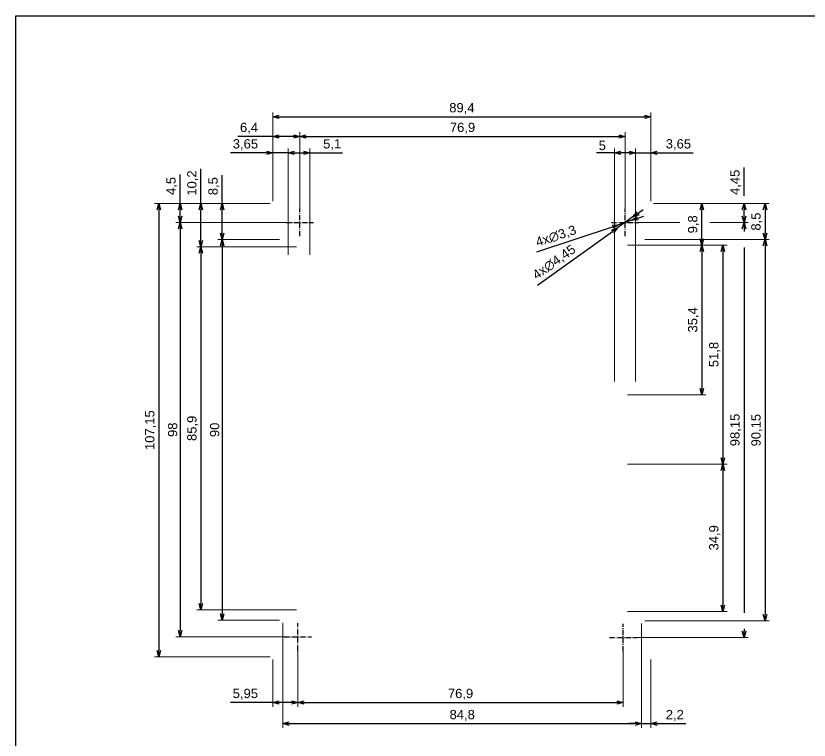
# Paper-space layout 'Cover' of a CAD drawing. Header units: millimetres. Extents: x 0 to 414, y 0 to 290.
# Drawn here: x 0.3 to 187.8, y 118.9 to 290.1 of the extents above; entities that cross this region are included whole.
import ezdxf

# ---------------------------------------------------------------- set-up
doc = ezdxf.new("R2010")
doc.units = ezdxf.units.MM
doc.linetypes.add('ACAD_ISO10W100', pattern=[18, 12, -3, 0, -3])
doc.layers.add('MD_Annotation', color=7, linetype='Continuous', lineweight=25)
doc.layers.add('MD_Axes', color=7, linetype='ACAD_ISO10W100', lineweight=25)
doc.layers.add('Tabelka', color=7, linetype='Continuous')
doc.styles.get("Standard").update_dxf_attribs({"font": 'arial.ttf'})
doc.dimstyles.new('ISO-25', dxfattribs={"dimtxt": 2.2, "dimasz": 1.5, "dimexe": 1, "dimexo": 0.625, "dimtad": 1, "dimrnd": 0.05, "dimtxsty": 'Standard', "dimblk": 'OPEN30', "dimcen": 2.5, "dimadec": 0, "dimazin": 0, "dimtfac": 1, "dimtmove": 0, "dimatfit": 3, "dimfxl": 1, "dimlwe": 18, "dimarcsym": 0})

# ---------------------------------------------------------------- blocks, each defined once
blk = doc.blocks.new('_Open30')
at = {"color": 0, "linetype": 'ByBlock', "lineweight": -2}
for p, q in [((-1, 0.27), (0, 0)), ((0, 0), (-1, -0.27)), ((0, 0), (-1, 0))]:
    blk.add_line(p, q, dxfattribs=at)
blk = doc.blocks.new('*D88')
at = {"layer": 'Defpoints', "color": 0, "transparency": 16777216}
for p in [(61.02, 245.74), (34.07, 138.58), (61.02, 138.58)]:
    blk.add_point(p, dxfattribs=at)
at = {"layer": 'MD_Annotation', "color": 0, "lineweight": 18, "transparency": 16777216}
for p, q in [((60.4, 245.74), (33.07, 245.74)), ((60.4, 138.58), (33.07, 138.58))]:
    blk.add_line(p, q, dxfattribs=at)
at = {"layer": 'MD_Annotation', "color": 0, "lineweight": -2, "transparency": 16777216}
blk.add_line((34.07, 244.24), (34.07, 140.08), dxfattribs=at)
at = {"layer": 'MD_Annotation', "color": 0, "lineweight": -2, "transparency": 16777216, "xscale": 1.5, "yscale": 1.5, "zscale": 1.5}
for p, rotation in [((34.07, 245.74), 90), ((34.07, 138.58), 270)]:
    blk.add_blockref('_Open30', p, dxfattribs=dict(at, rotation=rotation))
at = {"layer": 'MD_Annotation', "color": 0, "transparency": 16777216, "insert": (32.13, 192.16), "char_height": 2.2, "attachment_point": 5, "rotation": 90}
blk.add_mtext('107,15', dxfattribs=at)
blk = doc.blocks.new('*D89')
at = {"layer": 'Defpoints', "color": 0, "transparency": 16777216}
for p in [(61.02, 245.74), (44.02, 235.54), (67.22, 235.54)]:
    blk.add_point(p, dxfattribs=at)
at = {"layer": 'MD_Annotation', "color": 0, "lineweight": -2, "transparency": 16777216}
for p, q in [((44.02, 245.74), (44.02, 253.97)), ((44.02, 237.04), (44.02, 244.24))]:
    blk.add_line(p, q, dxfattribs=at)
at = {"layer": 'MD_Annotation', "color": 0, "lineweight": 18, "transparency": 16777216}
for p, q in [((60.4, 245.74), (43.02, 245.74)), ((66.6, 235.54), (43.02, 235.54))]:
    blk.add_line(p, q, dxfattribs=at)
at = {"layer": 'MD_Annotation', "color": 0, "lineweight": -2, "transparency": 16777216, "xscale": 1.5, "yscale": 1.5, "zscale": 1.5}
for p, rotation in [((44.02, 245.74), 90), ((44.02, 235.54), 270)]:
    blk.add_blockref('_Open30', p, dxfattribs=dict(at, rotation=rotation))
at = {"layer": 'MD_Annotation', "color": 0, "transparency": 16777216, "insert": (42.08, 250.6), "char_height": 2.2, "attachment_point": 5, "rotation": 90}
blk.add_mtext('10,2', dxfattribs=at)
blk = doc.blocks.new('*D90')
at = {"layer": 'Defpoints', "color": 0, "transparency": 16777216}
for p in [(67.22, 235.54), (44.02, 149.64), (67.22, 149.64)]:
    blk.add_point(p, dxfattribs=at)
at = {"layer": 'MD_Annotation', "color": 0, "lineweight": 18, "transparency": 16777216}
for p, q in [((66.6, 235.54), (43.02, 235.54)), ((66.6, 149.64), (43.02, 149.64))]:
    blk.add_line(p, q, dxfattribs=at)
at = {"layer": 'MD_Annotation', "color": 0, "lineweight": -2, "transparency": 16777216}
blk.add_line((44.02, 234.04), (44.02, 151.14), dxfattribs=at)
at = {"layer": 'MD_Annotation', "color": 0, "lineweight": -2, "transparency": 16777216, "xscale": 1.5, "yscale": 1.5, "zscale": 1.5}
for p, rotation in [((44.02, 235.54), 90), ((44.02, 149.64), 270)]:
    blk.add_blockref('_Open30', p, dxfattribs=dict(at, rotation=rotation))
at = {"layer": 'MD_Annotation', "color": 0, "transparency": 16777216, "insert": (42.08, 192.59), "char_height": 2.2, "attachment_point": 5, "rotation": 90}
blk.add_mtext('85,9', dxfattribs=at)
blk = doc.blocks.new('*D91')
at = {"layer": 'Defpoints', "color": 0, "transparency": 16777216}
for p in [(150.42, 266.29), (61.02, 245.74), (150.42, 245.74)]:
    blk.add_point(p, dxfattribs=at)
at = {"layer": 'MD_Annotation', "color": 0, "lineweight": 18, "transparency": 16777216}
for p, q in [((61.02, 246.36), (61.02, 267.29)), ((150.42, 246.36), (150.42, 267.29))]:
    blk.add_line(p, q, dxfattribs=at)
at = {"layer": 'MD_Annotation', "color": 0, "lineweight": -2, "transparency": 16777216}
blk.add_line((62.52, 266.29), (148.92, 266.29), dxfattribs=at)
at = {"layer": 'MD_Annotation', "color": 0, "lineweight": -2, "transparency": 16777216, "xscale": 1.5, "yscale": 1.5, "zscale": 1.5, "rotation": 180}
blk.add_blockref('_Open30', (61.02, 266.29), dxfattribs=at)
at = {"layer": 'MD_Annotation', "color": 0, "lineweight": -2, "transparency": 16777216, "xscale": 1.5, "yscale": 1.5, "zscale": 1.5}
blk.add_blockref('_Open30', (150.42, 266.29), dxfattribs=at)
at = {"layer": 'MD_Annotation', "color": 0, "transparency": 16777216, "insert": (105.72, 268.23), "char_height": 2.2, "attachment_point": 5}
blk.add_mtext('89,4', dxfattribs=at)
blk = doc.blocks.new('*D92')
at = {"layer": 'Defpoints', "color": 0, "transparency": 16777216}
for p in [(67.42, 261.62), (61.02, 245.74), (67.42, 243.48)]:
    blk.add_point(p, dxfattribs=at)
at = {"layer": 'MD_Annotation', "color": 0, "lineweight": 18, "transparency": 16777216}
for p, q in [((61.02, 246.36), (61.02, 262.62)), ((67.42, 244.11), (67.42, 262.62))]:
    blk.add_line(p, q, dxfattribs=at)
at = {"layer": 'MD_Annotation', "color": 0, "lineweight": -2, "transparency": 16777216}
for p, q in [((61.02, 261.62), (52.77, 261.62)), ((65.92, 261.62), (62.52, 261.62))]:
    blk.add_line(p, q, dxfattribs=at)
at = {"layer": 'MD_Annotation', "color": 0, "lineweight": -2, "transparency": 16777216, "xscale": 1.5, "yscale": 1.5, "zscale": 1.5, "rotation": 180}
blk.add_blockref('_Open30', (61.02, 261.62), dxfattribs=at)
at = {"layer": 'MD_Annotation', "color": 0, "lineweight": -2, "transparency": 16777216, "xscale": 1.5, "yscale": 1.5, "zscale": 1.5}
blk.add_blockref('_Open30', (67.42, 261.62), dxfattribs=at)
at = {"layer": 'MD_Annotation', "color": 0, "transparency": 16777216, "insert": (55.4, 263.57), "char_height": 2.2, "attachment_point": 5}
blk.add_mtext('6,4', dxfattribs=at)
blk = doc.blocks.new('*D93')
at = {"layer": 'Defpoints', "color": 0, "transparency": 16777216}
for p in [(64.67, 257.74), (61.02, 245.74), (64.67, 232.99)]:
    blk.add_point(p, dxfattribs=at)
at = {"layer": 'MD_Annotation', "color": 0, "lineweight": -2, "transparency": 16777216}
for p, q in [((59.52, 257.74), (51.05, 257.74)), ((64.67, 257.74), (61.02, 257.74)), ((66.17, 257.74), (67.67, 257.74))]:
    blk.add_line(p, q, dxfattribs=at)
at = {"layer": 'MD_Annotation', "color": 0, "lineweight": 18, "transparency": 16777216}
for p, q in [((61.02, 246.36), (61.02, 258.74)), ((64.67, 233.61), (64.67, 258.74))]:
    blk.add_line(p, q, dxfattribs=at)
at = {"layer": 'MD_Annotation', "color": 0, "lineweight": -2, "transparency": 16777216, "xscale": 1.5, "yscale": 1.5, "zscale": 1.5}
blk.add_blockref('_Open30', (61.02, 257.74), dxfattribs=at)
at = {"layer": 'MD_Annotation', "color": 0, "lineweight": -2, "transparency": 16777216, "xscale": 1.5, "yscale": 1.5, "zscale": 1.5, "rotation": 180}
blk.add_blockref('_Open30', (64.67, 257.74), dxfattribs=at)
at = {"layer": 'MD_Annotation', "color": 0, "transparency": 16777216, "insert": (54.54, 259.68), "char_height": 2.2, "attachment_point": 5}
blk.add_mtext('3,65', dxfattribs=at)
blk = doc.blocks.new('*D94')
at = {"layer": 'Defpoints', "color": 0, "transparency": 16777216}
for p in [(146.77, 257.74), (141.77, 203.05), (146.77, 203.05)]:
    blk.add_point(p, dxfattribs=at)
at = {"layer": 'MD_Annotation', "color": 0, "lineweight": -2, "transparency": 16777216}
for p, q in [((141.77, 257.74), (137.57, 257.74)), ((145.27, 257.74), (143.27, 257.74))]:
    blk.add_line(p, q, dxfattribs=at)
at = {"layer": 'MD_Annotation', "color": 0, "lineweight": 18, "transparency": 16777216}
for p, q in [((141.77, 203.68), (141.77, 258.74)), ((146.77, 203.68), (146.77, 258.74))]:
    blk.add_line(p, q, dxfattribs=at)
at = {"layer": 'MD_Annotation', "color": 0, "lineweight": -2, "transparency": 16777216, "xscale": 1.5, "yscale": 1.5, "zscale": 1.5, "rotation": 180}
blk.add_blockref('_Open30', (141.77, 257.74), dxfattribs=at)
at = {"layer": 'MD_Annotation', "color": 0, "lineweight": -2, "transparency": 16777216, "xscale": 1.5, "yscale": 1.5, "zscale": 1.5}
blk.add_blockref('_Open30', (146.77, 257.74), dxfattribs=at)
at = {"layer": 'MD_Annotation', "color": 0, "transparency": 16777216, "insert": (138.92, 259.48), "char_height": 2.2, "attachment_point": 5}
blk.add_mtext('5', dxfattribs=at)
blk = doc.blocks.new('*D95')
at = {"layer": 'Defpoints', "color": 0, "transparency": 16777216}
for p in [(150.42, 245.74), (146.55, 241.28), (172.42, 241.28)]:
    blk.add_point(p, dxfattribs=at)
at = {"layer": 'MD_Annotation', "color": 0, "lineweight": -2, "transparency": 16777216}
for p, q in [((172.42, 247.61), (172.42, 254.31)), ((172.42, 242.78), (172.42, 244.24))]:
    blk.add_line(p, q, dxfattribs=at)
at = {"layer": 'MD_Annotation', "color": 0, "lineweight": 18, "transparency": 16777216}
for p, q in [((151.05, 245.74), (173.42, 245.74)), ((147.17, 241.28), (157.28, 241.28)), ((164.3, 241.28), (173.42, 241.28))]:
    blk.add_line(p, q, dxfattribs=at)
at = {"layer": 'MD_Annotation', "color": 0, "lineweight": -2, "transparency": 16777216, "xscale": 1.5, "yscale": 1.5, "zscale": 1.5}
for p, rotation in [((172.42, 245.74), 90), ((172.42, 241.28), 270)]:
    blk.add_blockref('_Open30', p, dxfattribs=dict(at, rotation=rotation))
at = {"layer": 'MD_Annotation', "color": 0, "transparency": 16777216, "insert": (170.48, 250.77), "char_height": 2.2, "attachment_point": 5, "rotation": 90}
blk.add_mtext('4,45', dxfattribs=at)
blk = doc.blocks.new('*D96')
at = {"layer": 'Defpoints', "color": 0, "transparency": 16777216}
for p in [(146.55, 241.28), (146.07, 143.14), (172.42, 143.14)]:
    blk.add_point(p, dxfattribs=at)
at = {"layer": 'MD_Annotation', "color": 0, "lineweight": 18, "transparency": 16777216}
for p, q in [((147.17, 241.28), (157.28, 241.28)), ((164.3, 241.28), (173.42, 241.28)), ((146.7, 143.14), (173.42, 143.14))]:
    blk.add_line(p, q, dxfattribs=at)
at = {"layer": 'MD_Annotation', "color": 0, "lineweight": -2, "transparency": 16777216}
for p, q in [((172.42, 239.78), (172.42, 239.11)), ((172.42, 235.36), (172.42, 148.96)), ((172.42, 145.21), (172.42, 144.64))]:
    blk.add_line(p, q, dxfattribs=at)
at = {"layer": 'MD_Annotation', "color": 0, "lineweight": -2, "transparency": 16777216, "xscale": 1.5, "yscale": 1.5, "zscale": 1.5}
for p, rotation in [((172.42, 241.28), 90), ((172.42, 143.14), 270)]:
    blk.add_blockref('_Open30', p, dxfattribs=dict(at, rotation=rotation))
at = {"layer": 'MD_Annotation', "color": 0, "transparency": 16777216, "insert": (170.48, 192.21), "char_height": 2.2, "attachment_point": 5, "rotation": 90}
blk.add_mtext('98,15', dxfattribs=at)
blk = doc.blocks.new('*D97')
at = {"layer": 'Defpoints', "color": 0, "transparency": 16777216}
for p in [(144.27, 235.95), (144.27, 200.55), (162.42, 200.55)]:
    blk.add_point(p, dxfattribs=at)
at = {"layer": 'MD_Annotation', "color": 0, "lineweight": 18, "transparency": 16777216}
for p, q in [((144.9, 235.95), (163.42, 235.95)), ((144.9, 200.55), (163.42, 200.55))]:
    blk.add_line(p, q, dxfattribs=at)
at = {"layer": 'MD_Annotation', "color": 0, "lineweight": -2, "transparency": 16777216}
blk.add_line((162.42, 234.45), (162.42, 202.05), dxfattribs=at)
at = {"layer": 'MD_Annotation', "color": 0, "lineweight": -2, "transparency": 16777216, "xscale": 1.5, "yscale": 1.5, "zscale": 1.5}
for p, rotation in [((162.42, 235.95), 90), ((162.42, 200.55), 270)]:
    blk.add_blockref('_Open30', p, dxfattribs=dict(at, rotation=rotation))
at = {"layer": 'MD_Annotation', "color": 0, "transparency": 16777216, "insert": (160.48, 218.25), "char_height": 2.2, "attachment_point": 5, "rotation": 90}
blk.add_mtext('35,4', dxfattribs=at)
blk = doc.blocks.new('*D98')
at = {"layer": 'Defpoints', "color": 0, "transparency": 16777216}
for p in [(144.27, 184.15), (144.27, 149.25), (167.42, 149.25)]:
    blk.add_point(p, dxfattribs=at)
at = {"layer": 'MD_Annotation', "color": 0, "lineweight": 18, "transparency": 16777216}
for p, q in [((144.9, 184.15), (168.42, 184.15)), ((144.9, 149.25), (168.42, 149.25))]:
    blk.add_line(p, q, dxfattribs=at)
at = {"layer": 'MD_Annotation', "color": 0, "lineweight": -2, "transparency": 16777216}
blk.add_line((167.42, 182.65), (167.42, 150.75), dxfattribs=at)
at = {"layer": 'MD_Annotation', "color": 0, "lineweight": -2, "transparency": 16777216, "xscale": 1.5, "yscale": 1.5, "zscale": 1.5}
for p, rotation in [((167.42, 184.15), 90), ((167.42, 149.25), 270)]:
    blk.add_blockref('_Open30', p, dxfattribs=dict(at, rotation=rotation))
at = {"layer": 'MD_Annotation', "color": 0, "transparency": 16777216, "insert": (165.48, 166.7), "char_height": 2.2, "attachment_point": 5, "rotation": 90}
blk.add_mtext('34,9', dxfattribs=at)
blk = doc.blocks.new('*D99')
at = {"layer": 'Defpoints', "color": 0, "transparency": 16777216}
for p in [(142.76, 240.76), (145.89, 241.81)]:
    blk.add_point(p, dxfattribs=at)
at = {"layer": 'MD_Annotation', "color": 0, "lineweight": -2, "transparency": 16777216}
for p, q in [((147.31, 242.28), (148.74, 242.75)), ((123.41, 234.32), (141.34, 240.29)), ((145.89, 241.81), (142.76, 240.76))]:
    blk.add_line(p, q, dxfattribs=at)
at = {"layer": 'MD_Annotation', "color": 0, "lineweight": -2, "transparency": 16777216, "xscale": 1.5, "yscale": 1.5, "zscale": 1.5}
for p, rotation in [((145.89, 241.81), 198.4136705360451), ((142.76, 240.76), 18.4136705360451)]:
    blk.add_blockref('_Open30', p, dxfattribs=dict(at, rotation=rotation))
at = {"layer": 'MD_Annotation', "color": 0, "transparency": 16777216, "insert": (127.99, 237.94), "char_height": 2.2, "attachment_point": 5, "rotation": 18.4137}
blk.add_mtext('4x∅3,3', dxfattribs=at)
blk = doc.blocks.new('*D100')
at = {"layer": 'Defpoints', "color": 0, "transparency": 16777216}
for p in [(146.14, 242.58), (142.51, 239.99)]:
    blk.add_point(p, dxfattribs=at)
at = {"layer": 'MD_Annotation', "color": 0, "lineweight": -2, "transparency": 16777216}
for p, q in [((147.36, 243.45), (148.58, 244.32)), ((146.14, 242.58), (142.51, 239.99)), ((123.57, 226.49), (141.29, 239.12))]:
    blk.add_line(p, q, dxfattribs=at)
at = {"layer": 'MD_Annotation', "color": 0, "lineweight": -2, "transparency": 16777216, "xscale": 1.5, "yscale": 1.5, "zscale": 1.5}
for p, rotation in [((146.14, 242.58), 215.4811019784366), ((142.51, 239.99), 35.48110197843664)]:
    blk.add_blockref('_Open30', p, dxfattribs=dict(at, rotation=rotation))
at = {"layer": 'MD_Annotation', "color": 0, "transparency": 16777216, "insert": (127.59, 231.79), "char_height": 2.2, "attachment_point": 5, "rotation": 35.4811}
blk.add_mtext('4x∅4,45', dxfattribs=at)
blk = doc.blocks.new('*D101')
at = {"layer": 'Defpoints', "color": 0, "transparency": 16777216}
for p in [(61.02, 245.74), (39.09, 241.26), (65.2, 241.26)]:
    blk.add_point(p, dxfattribs=at)
at = {"layer": 'MD_Annotation', "color": 0, "lineweight": -2, "transparency": 16777216}
for p, q in [((39.09, 245.74), (39.09, 252.6)), ((39.09, 242.76), (39.09, 244.24))]:
    blk.add_line(p, q, dxfattribs=at)
at = {"layer": 'MD_Annotation', "color": 0, "lineweight": 18, "transparency": 16777216}
for p, q in [((60.4, 245.74), (38.09, 245.74)), ((64.57, 241.26), (38.09, 241.26))]:
    blk.add_line(p, q, dxfattribs=at)
at = {"layer": 'MD_Annotation', "color": 0, "lineweight": -2, "transparency": 16777216, "xscale": 1.5, "yscale": 1.5, "zscale": 1.5}
for p, rotation in [((39.09, 245.74), 90), ((39.09, 241.26), 270)]:
    blk.add_blockref('_Open30', p, dxfattribs=dict(at, rotation=rotation))
at = {"layer": 'MD_Annotation', "color": 0, "transparency": 16777216, "insert": (37.15, 249.92), "char_height": 2.2, "attachment_point": 5, "rotation": 90}
blk.add_mtext('4,5', dxfattribs=at)
blk = doc.blocks.new('*D102')
at = {"layer": 'Defpoints', "color": 0, "transparency": 16777216}
for p in [(65.2, 241.26), (39.09, 143.26), (64.73, 143.26)]:
    blk.add_point(p, dxfattribs=at)
at = {"layer": 'MD_Annotation', "color": 0, "lineweight": 18, "transparency": 16777216}
for p, q in [((64.57, 241.26), (38.09, 241.26)), ((64.1, 143.26), (38.09, 143.26))]:
    blk.add_line(p, q, dxfattribs=at)
at = {"layer": 'MD_Annotation', "color": 0, "lineweight": -2, "transparency": 16777216}
blk.add_line((39.09, 239.76), (39.09, 144.76), dxfattribs=at)
at = {"layer": 'MD_Annotation', "color": 0, "lineweight": -2, "transparency": 16777216, "xscale": 1.5, "yscale": 1.5, "zscale": 1.5}
for p, rotation in [((39.09, 241.26), 90), ((39.09, 143.26), 270)]:
    blk.add_blockref('_Open30', p, dxfattribs=dict(at, rotation=rotation))
at = {"layer": 'MD_Annotation', "color": 0, "transparency": 16777216, "insert": (37.34, 192.26), "char_height": 2.2, "attachment_point": 5, "rotation": 90}
blk.add_mtext('98', dxfattribs=at)
blk = doc.blocks.new('*D103')
at = {"layer": 'Defpoints', "color": 0, "transparency": 16777216}
for p in [(69.77, 257.74), (64.67, 232.99), (69.77, 232.99)]:
    blk.add_point(p, dxfattribs=at)
at = {"layer": 'MD_Annotation', "color": 0, "lineweight": 18, "transparency": 16777216}
for p, q in [((64.67, 233.61), (64.67, 258.74)), ((69.77, 233.61), (69.77, 258.74))]:
    blk.add_line(p, q, dxfattribs=at)
at = {"layer": 'MD_Annotation', "color": 0, "lineweight": -2, "transparency": 16777216}
for p, q in [((66.17, 257.74), (68.27, 257.74)), ((69.77, 257.74), (77.47, 257.74))]:
    blk.add_line(p, q, dxfattribs=at)
at = {"layer": 'MD_Annotation', "color": 0, "lineweight": -2, "transparency": 16777216, "xscale": 1.5, "yscale": 1.5, "zscale": 1.5, "rotation": 180}
blk.add_blockref('_Open30', (64.67, 257.74), dxfattribs=at)
at = {"layer": 'MD_Annotation', "color": 0, "lineweight": -2, "transparency": 16777216, "xscale": 1.5, "yscale": 1.5, "zscale": 1.5}
blk.add_blockref('_Open30', (69.77, 257.74), dxfattribs=at)
at = {"layer": 'MD_Annotation', "color": 0, "transparency": 16777216, "insert": (75.05, 259.68), "char_height": 2.2, "attachment_point": 5}
blk.add_mtext('5,1', dxfattribs=at)
blk = doc.blocks.new('*D104')
at = {"layer": 'Defpoints', "color": 0, "transparency": 16777216}
for p in [(144.32, 261.62), (67.42, 243.48), (144.32, 243.51)]:
    blk.add_point(p, dxfattribs=at)
at = {"layer": 'MD_Annotation', "color": 0, "lineweight": 18, "transparency": 16777216}
for p, q in [((67.42, 244.11), (67.42, 262.62)), ((144.32, 244.13), (144.32, 262.62))]:
    blk.add_line(p, q, dxfattribs=at)
at = {"layer": 'MD_Annotation', "color": 0, "lineweight": -2, "transparency": 16777216}
blk.add_line((68.92, 261.62), (142.82, 261.62), dxfattribs=at)
at = {"layer": 'MD_Annotation', "color": 0, "lineweight": -2, "transparency": 16777216, "xscale": 1.5, "yscale": 1.5, "zscale": 1.5, "rotation": 180}
blk.add_blockref('_Open30', (67.42, 261.62), dxfattribs=at)
at = {"layer": 'MD_Annotation', "color": 0, "lineweight": -2, "transparency": 16777216, "xscale": 1.5, "yscale": 1.5, "zscale": 1.5}
blk.add_blockref('_Open30', (144.32, 261.62), dxfattribs=at)
at = {"layer": 'MD_Annotation', "color": 0, "transparency": 16777216, "insert": (105.87, 263.57), "char_height": 2.2, "attachment_point": 5}
blk.add_mtext('76,9', dxfattribs=at)
blk = doc.blocks.new('*D105')
at = {"layer": 'Defpoints', "color": 0, "transparency": 16777216}
for p in [(66.95, 141.04), (61.02, 138.58), (66.95, 127.75)]:
    blk.add_point(p, dxfattribs=at)
at = {"layer": 'MD_Annotation', "color": 0, "lineweight": 18, "transparency": 16777216}
for p, q in [((66.95, 140.41), (66.95, 126.75)), ((61.02, 137.96), (61.02, 126.75))]:
    blk.add_line(p, q, dxfattribs=at)
at = {"layer": 'MD_Annotation', "color": 0, "lineweight": -2, "transparency": 16777216}
for p, q in [((61.02, 127.75), (51.04, 127.75)), ((65.45, 127.75), (62.52, 127.75))]:
    blk.add_line(p, q, dxfattribs=at)
at = {"layer": 'MD_Annotation', "color": 0, "lineweight": -2, "transparency": 16777216, "xscale": 1.5, "yscale": 1.5, "zscale": 1.5, "rotation": 180}
blk.add_blockref('_Open30', (61.02, 127.75), dxfattribs=at)
at = {"layer": 'MD_Annotation', "color": 0, "lineweight": -2, "transparency": 16777216, "xscale": 1.5, "yscale": 1.5, "zscale": 1.5}
blk.add_blockref('_Open30', (66.95, 127.75), dxfattribs=at)
at = {"layer": 'MD_Annotation', "color": 0, "transparency": 16777216, "insert": (54.53, 129.69), "char_height": 2.2, "attachment_point": 5}
blk.add_mtext('5,95', dxfattribs=at)
blk = doc.blocks.new('*D106')
at = {"layer": 'Defpoints', "color": 0, "transparency": 16777216}
for p in [(66.95, 141.04), (143.85, 140.91), (143.85, 127.75)]:
    blk.add_point(p, dxfattribs=at)
at = {"layer": 'MD_Annotation', "color": 0, "lineweight": 18, "transparency": 16777216}
for p, q in [((66.95, 140.41), (66.95, 126.75)), ((143.85, 140.29), (143.85, 126.75))]:
    blk.add_line(p, q, dxfattribs=at)
at = {"layer": 'MD_Annotation', "color": 0, "lineweight": -2, "transparency": 16777216}
blk.add_line((68.45, 127.75), (142.35, 127.75), dxfattribs=at)
at = {"layer": 'MD_Annotation', "color": 0, "lineweight": -2, "transparency": 16777216, "xscale": 1.5, "yscale": 1.5, "zscale": 1.5, "rotation": 180}
blk.add_blockref('_Open30', (66.95, 127.75), dxfattribs=at)
at = {"layer": 'MD_Annotation', "color": 0, "lineweight": -2, "transparency": 16777216, "xscale": 1.5, "yscale": 1.5, "zscale": 1.5}
blk.add_blockref('_Open30', (143.85, 127.75), dxfattribs=at)
at = {"layer": 'MD_Annotation', "color": 0, "transparency": 16777216, "insert": (105.4, 129.69), "char_height": 2.2, "attachment_point": 5}
blk.add_mtext('76,9', dxfattribs=at)
blk = doc.blocks.new('*D107')
at = {"layer": 'Defpoints', "color": 0, "transparency": 16777216}
for p in [(63.4, 147.23), (148.2, 147.08), (148.2, 122.75)]:
    blk.add_point(p, dxfattribs=at)
at = {"layer": 'MD_Annotation', "color": 0, "lineweight": 18, "transparency": 16777216}
for p, q in [((63.4, 146.6), (63.4, 121.75)), ((148.2, 146.46), (148.2, 121.75))]:
    blk.add_line(p, q, dxfattribs=at)
at = {"layer": 'MD_Annotation', "color": 0, "lineweight": -2, "transparency": 16777216}
blk.add_line((64.9, 122.75), (146.7, 122.75), dxfattribs=at)
at = {"layer": 'MD_Annotation', "color": 0, "lineweight": -2, "transparency": 16777216, "xscale": 1.5, "yscale": 1.5, "zscale": 1.5, "rotation": 180}
blk.add_blockref('_Open30', (63.4, 122.75), dxfattribs=at)
at = {"layer": 'MD_Annotation', "color": 0, "lineweight": -2, "transparency": 16777216, "xscale": 1.5, "yscale": 1.5, "zscale": 1.5}
blk.add_blockref('_Open30', (148.2, 122.75), dxfattribs=at)
at = {"layer": 'MD_Annotation', "color": 0, "transparency": 16777216, "insert": (105.8, 124.69), "char_height": 2.2, "attachment_point": 5}
blk.add_mtext('84,8', dxfattribs=at)
blk = doc.blocks.new('*D126')
at = {"layer": 'Defpoints', "color": 0, "transparency": 16777216}
for p in [(146.77, 257.74), (150.42, 245.74), (146.77, 233.45)]:
    blk.add_point(p, dxfattribs=at)
at = {"layer": 'MD_Annotation', "color": 0, "lineweight": -2, "transparency": 16777216}
for p, q in [((145.27, 257.74), (143.77, 257.74)), ((146.77, 257.74), (150.42, 257.74)), ((151.92, 257.74), (160.4, 257.74))]:
    blk.add_line(p, q, dxfattribs=at)
at = {"layer": 'MD_Annotation', "color": 0, "lineweight": 18, "transparency": 16777216}
for p, q in [((146.77, 234.08), (146.77, 258.74)), ((150.42, 246.36), (150.42, 258.74))]:
    blk.add_line(p, q, dxfattribs=at)
at = {"layer": 'MD_Annotation', "color": 0, "lineweight": -2, "transparency": 16777216, "xscale": 1.5, "yscale": 1.5, "zscale": 1.5}
blk.add_blockref('_Open30', (146.77, 257.74), dxfattribs=at)
at = {"layer": 'MD_Annotation', "color": 0, "lineweight": -2, "transparency": 16777216, "xscale": 1.5, "yscale": 1.5, "zscale": 1.5, "rotation": 180}
blk.add_blockref('_Open30', (150.42, 257.74), dxfattribs=at)
at = {"layer": 'MD_Annotation', "color": 0, "transparency": 16777216, "insert": (156.91, 259.68), "char_height": 2.2, "attachment_point": 5}
blk.add_mtext('3,65', dxfattribs=at)
blk = doc.blocks.new('*D127')
at = {"layer": 'Defpoints', "color": 0, "transparency": 16777216}
for p in [(61.02, 245.74), (49.02, 237.24), (63.23, 237.24)]:
    blk.add_point(p, dxfattribs=at)
at = {"layer": 'MD_Annotation', "color": 0, "lineweight": -2, "transparency": 16777216}
for p, q in [((49.02, 245.74), (49.02, 252.51)), ((49.02, 238.74), (49.02, 244.24))]:
    blk.add_line(p, q, dxfattribs=at)
at = {"layer": 'MD_Annotation', "color": 0, "lineweight": 18, "transparency": 16777216}
for p, q in [((60.4, 245.74), (48.02, 245.74)), ((62.6, 237.24), (48.02, 237.24))]:
    blk.add_line(p, q, dxfattribs=at)
at = {"layer": 'MD_Annotation', "color": 0, "lineweight": -2, "transparency": 16777216, "xscale": 1.5, "yscale": 1.5, "zscale": 1.5}
for p, rotation in [((49.02, 245.74), 90), ((49.02, 237.24), 270)]:
    blk.add_blockref('_Open30', p, dxfattribs=dict(at, rotation=rotation))
at = {"layer": 'MD_Annotation', "color": 0, "transparency": 16777216, "insert": (47.08, 249.87), "char_height": 2.2, "attachment_point": 5, "rotation": 90}
blk.add_mtext('8,5', dxfattribs=at)
blk = doc.blocks.new('*D128')
at = {"layer": 'Defpoints', "color": 0, "transparency": 16777216}
for p in [(63.23, 237.24), (49.02, 147.23), (63.23, 147.23)]:
    blk.add_point(p, dxfattribs=at)
at = {"layer": 'MD_Annotation', "color": 0, "lineweight": 18, "transparency": 16777216}
for p, q in [((62.6, 237.24), (48.02, 237.24)), ((62.6, 147.23), (48.02, 147.23))]:
    blk.add_line(p, q, dxfattribs=at)
at = {"layer": 'MD_Annotation', "color": 0, "lineweight": -2, "transparency": 16777216}
blk.add_line((49.02, 235.74), (49.02, 148.73), dxfattribs=at)
at = {"layer": 'MD_Annotation', "color": 0, "lineweight": -2, "transparency": 16777216, "xscale": 1.5, "yscale": 1.5, "zscale": 1.5}
for p, rotation in [((49.02, 237.24), 90), ((49.02, 147.23), 270)]:
    blk.add_blockref('_Open30', p, dxfattribs=dict(at, rotation=rotation))
at = {"layer": 'MD_Annotation', "color": 0, "transparency": 16777216, "insert": (47.28, 192.23), "char_height": 2.2, "attachment_point": 5, "rotation": 90}
blk.add_mtext('90', dxfattribs=at)
blk = doc.blocks.new('*D129')
at = {"layer": 'Defpoints', "color": 0, "transparency": 16777216}
for p in [(150.42, 245.74), (148.37, 237.24), (177.39, 237.24)]:
    blk.add_point(p, dxfattribs=at)
at = {"layer": 'MD_Annotation', "color": 0, "lineweight": 18, "transparency": 16777216}
for p, q in [((151.05, 245.74), (178.39, 245.74)), ((149, 237.24), (178.39, 237.24))]:
    blk.add_line(p, q, dxfattribs=at)
at = {"layer": 'MD_Annotation', "color": 0, "lineweight": -2, "transparency": 16777216}
blk.add_line((177.39, 244.24), (177.39, 238.74), dxfattribs=at)
at = {"layer": 'MD_Annotation', "color": 0, "lineweight": -2, "transparency": 16777216, "xscale": 1.5, "yscale": 1.5, "zscale": 1.5}
for p, rotation in [((177.39, 245.74), 90), ((177.39, 237.24), 270)]:
    blk.add_blockref('_Open30', p, dxfattribs=dict(at, rotation=rotation))
at = {"layer": 'MD_Annotation', "color": 0, "transparency": 16777216, "insert": (175.44, 241.49), "char_height": 2.2, "attachment_point": 5, "rotation": 90}
blk.add_mtext('8,5', dxfattribs=at)
blk = doc.blocks.new('*D130')
at = {"layer": 'Defpoints', "color": 0, "transparency": 16777216}
for p in [(148.37, 237.24), (148.37, 147.08), (177.39, 147.08)]:
    blk.add_point(p, dxfattribs=at)
at = {"layer": 'MD_Annotation', "color": 0, "lineweight": 18, "transparency": 16777216}
for p, q in [((149, 237.24), (178.39, 237.24)), ((149, 147.08), (178.39, 147.08))]:
    blk.add_line(p, q, dxfattribs=at)
at = {"layer": 'MD_Annotation', "color": 0, "lineweight": -2, "transparency": 16777216}
blk.add_line((177.39, 235.74), (177.39, 148.58), dxfattribs=at)
at = {"layer": 'MD_Annotation', "color": 0, "lineweight": -2, "transparency": 16777216, "xscale": 1.5, "yscale": 1.5, "zscale": 1.5}
for p, rotation in [((177.39, 237.24), 90), ((177.39, 147.08), 270)]:
    blk.add_blockref('_Open30', p, dxfattribs=dict(at, rotation=rotation))
at = {"layer": 'MD_Annotation', "color": 0, "transparency": 16777216, "insert": (175.44, 192.16), "char_height": 2.2, "attachment_point": 5, "rotation": 90}
blk.add_mtext('90,15', dxfattribs=at)
blk = doc.blocks.new('*D131')
at = {"layer": 'Defpoints', "color": 0, "transparency": 16777216}
for p in [(144.27, 235.95), (144.27, 184.15), (167.42, 184.15)]:
    blk.add_point(p, dxfattribs=at)
at = {"layer": 'MD_Annotation', "color": 0, "lineweight": 18, "transparency": 16777216}
for p, q in [((144.9, 235.95), (168.42, 235.95)), ((144.9, 184.15), (168.42, 184.15))]:
    blk.add_line(p, q, dxfattribs=at)
at = {"layer": 'MD_Annotation', "color": 0, "lineweight": -2, "transparency": 16777216}
blk.add_line((167.42, 234.45), (167.42, 185.65), dxfattribs=at)
at = {"layer": 'MD_Annotation', "color": 0, "lineweight": -2, "transparency": 16777216, "xscale": 1.5, "yscale": 1.5, "zscale": 1.5}
for p, rotation in [((167.42, 235.95), 90), ((167.42, 184.15), 270)]:
    blk.add_blockref('_Open30', p, dxfattribs=dict(at, rotation=rotation))
at = {"layer": 'MD_Annotation', "color": 0, "transparency": 16777216, "insert": (165.48, 210.05), "char_height": 2.2, "attachment_point": 5, "rotation": 90}
blk.add_mtext('51,8', dxfattribs=at)
blk = doc.blocks.new('*D199')
at = {"layer": 'Defpoints', "color": 0, "transparency": 16777216}
for p in [(150.42, 245.74), (162.42, 245.74), (144.27, 235.95)]:
    blk.add_point(p, dxfattribs=at)
at = {"layer": 'MD_Annotation', "color": 0, "lineweight": 18, "transparency": 16777216}
for p, q in [((151.05, 245.74), (163.42, 245.74)), ((144.9, 235.95), (163.42, 235.95))]:
    blk.add_line(p, q, dxfattribs=at)
at = {"layer": 'MD_Annotation', "color": 0, "lineweight": -2, "transparency": 16777216}
blk.add_line((162.42, 237.45), (162.42, 244.24), dxfattribs=at)
at = {"layer": 'MD_Annotation', "color": 0, "lineweight": -2, "transparency": 16777216, "xscale": 1.5, "yscale": 1.5, "zscale": 1.5}
for p, rotation in [((162.42, 245.74), 90), ((162.42, 235.95), 270)]:
    blk.add_blockref('_Open30', p, dxfattribs=dict(at, rotation=rotation))
at = {"layer": 'MD_Annotation', "color": 0, "transparency": 16777216, "insert": (160.48, 240.84), "char_height": 2.2, "attachment_point": 5, "rotation": 90}
blk.add_mtext('9,8', dxfattribs=at)
blk = doc.blocks.new('*D203')
at = {"layer": 'Defpoints', "color": 0, "transparency": 16777216}
for p in [(148.2, 147.08), (150.42, 138.58), (150.42, 122.75)]:
    blk.add_point(p, dxfattribs=at)
at = {"layer": 'MD_Annotation', "color": 0, "lineweight": 18, "transparency": 16777216}
for p, q in [((148.2, 146.46), (148.2, 121.75)), ((150.42, 137.96), (150.42, 121.75))]:
    blk.add_line(p, q, dxfattribs=at)
at = {"layer": 'MD_Annotation', "color": 0, "lineweight": -2, "transparency": 16777216}
for p, q in [((146.7, 122.75), (145.2, 122.75)), ((148.2, 122.75), (150.42, 122.75)), ((151.92, 122.75), (158.7, 122.75))]:
    blk.add_line(p, q, dxfattribs=at)
at = {"layer": 'MD_Annotation', "color": 0, "lineweight": -2, "transparency": 16777216, "xscale": 1.5, "yscale": 1.5, "zscale": 1.5}
blk.add_blockref('_Open30', (148.2, 122.75), dxfattribs=at)
at = {"layer": 'MD_Annotation', "color": 0, "lineweight": -2, "transparency": 16777216, "xscale": 1.5, "yscale": 1.5, "zscale": 1.5, "rotation": 180}
blk.add_blockref('_Open30', (150.42, 122.75), dxfattribs=at)
at = {"layer": 'MD_Annotation', "color": 0, "transparency": 16777216, "insert": (156.06, 124.69), "char_height": 2.2, "attachment_point": 5}
blk.add_mtext('2,2', dxfattribs=at)

psp = doc.layouts.new('Cover')

# ---------------------------------------------------------------- linework, layer by layer
at = {"layer": 'MD_Axes', "ltscale": 0.1}
for p, q in [((67.425, 238.034), (67.425, 244.484)), ((144.325, 238.059), (144.325, 244.509)), ((64.2, 241.259), (70.65, 241.259)), ((141.1, 241.284), (147.55, 241.284)), ((66.95, 140.035), (66.95, 146.485)), ((143.85, 139.91), (143.85, 146.36)), ((63.725, 143.26), (70.175, 143.26)), ((140.625, 143.135), (147.075, 143.135))]:
    psp.add_line(p, q, dxfattribs=at)
at = {"layer": 'Tabelka'}
psp.add_lwpolyline([(0.272, 290.149), (413.528, 290.149), (413.528, 0.477), (0.272, 0.477)], close=True, dxfattribs=at)

# ---------------------------------------------------------------- dimensions: what is measured, and where the dimension line sits
at = {"layer": 'MD_Annotation'}
for base, p1, p2, angle, picture, middle in [((150.425, 266.286), (61.025, 245.735), (150.425, 245.735), 180, '*D91', (105.725, 268.233)), ((144.325, 261.622), (67.425, 243.484), (144.325, 243.509), 180, '*D104', (105.875, 263.569)), ((34.072, 138.583), (61.025, 245.735), (61.025, 138.583), 270, '*D88', (32.125, 192.159)), ((162.425, 245.735), (144.275, 235.954), (150.425, 245.735), 90, '*D199', (160.478, 240.845)), ((177.389, 237.235), (150.425, 245.735), (148.375, 237.235), 90, '*D129', (175.442, 241.485)), ((39.089, 143.26), (65.2, 241.259), (64.725, 143.26), 270, '*D102', (37.341, 192.259)), ((172.425, 143.135), (146.55, 241.284), (146.075, 143.135), 90, '*D96', (170.478, 192.209)), ((49.025, 147.226), (63.225, 237.235), (63.225, 147.226), 270, '*D128', (47.277, 192.231)), ((177.389, 147.083), (148.375, 237.235), (148.375, 147.083), 90, '*D130', (175.442, 192.159)), ((44.025, 149.635), (67.225, 235.535), (67.225, 149.635), 270, '*D90', (42.078, 192.585)), ((162.425, 200.554), (144.275, 235.954), (144.275, 200.554), 90, '*D97', (160.478, 218.254)), ((167.425, 184.154), (144.275, 235.954), (144.275, 184.154), 90, '*D131', (165.478, 210.054)), ((167.425, 149.254), (144.275, 184.154), (144.275, 149.254), 90, '*D98', (165.478, 166.704))]:
    dim = psp.add_linear_dim(base=base, p1=p1, p2=p2, angle=angle, dimstyle='ISO-25', override={"dimlfac": -1}, dxfattribs=at)
    dim.commit()
    dim.dimension.update_dxf_attribs({"geometry": picture, "text_midpoint": middle})
for base, p1, p2, angle, picture, middle in [((67.425, 261.622), (61.025, 245.735), (67.425, 243.484), 180, '*D92', (55.396, 261.622)), ((64.675, 257.735), (61.025, 245.735), (64.675, 232.985), 180, '*D93', (54.535, 257.735)), ((69.775, 257.735), (64.675, 232.985), (69.775, 232.985), 180, '*D103', (75.055, 257.735)), ((146.775, 257.735), (141.775, 203.054), (146.775, 203.054), 180, '*D94', (138.921, 257.735)), ((146.775, 257.735), (150.425, 245.735), (146.775, 233.454), 180, '*D126', (156.915, 257.735)), ((44.025, 235.535), (61.025, 245.735), (67.225, 235.535), 270, '*D89', (44.025, 250.603)), ((172.425, 241.284), (150.425, 245.735), (146.55, 241.284), 90, '*D95', (172.425, 250.77)), ((39.089, 241.259), (61.025, 245.735), (65.2, 241.259), 270, '*D101', (39.089, 249.916)), ((49.025, 237.235), (61.025, 245.735), (63.225, 237.235), 270, '*D127', (49.025, 249.873))]:
    dim = psp.add_linear_dim(base=base, p1=p1, p2=p2, angle=angle, dimstyle='ISO-25', override={"dimlfac": -1}, dxfattribs=at)
    dim.commit()
    dim.dimension.update_dxf_attribs({"geometry": picture, "text_midpoint": middle, "dimtype": 160})
for p1, p2, picture, middle in [((146.137, 242.575), (142.513, 239.992), '*D100', (128.741, 230.176)), ((145.891, 241.805), (142.759, 240.763), '*D99', (128.615, 236.054))]:
    dim = psp.add_diameter_dim_2p(p1=p1, p2=p2, text='4x<>', dimstyle='ISO-25', override={"dimlfac": -1}, dxfattribs=at)
    dim.commit()
    dim.dimension.update_dxf_attribs({"geometry": picture, "text_midpoint": middle, "dimtype": 163})
for base, p1, p2, picture, middle in [((148.2, 122.747), (63.4, 147.226), (148.2, 147.083), '*D107', (105.8, 124.695)), ((143.85, 127.747), (66.95, 141.035), (143.85, 140.91), '*D106', (105.4, 129.694))]:
    dim = psp.add_linear_dim(base=base, p1=p1, p2=p2, dimstyle='ISO-25', override={"dimlfac": -1}, dxfattribs=at)
    dim.commit()
    dim.dimension.update_dxf_attribs({"geometry": picture, "text_midpoint": middle})
for base, p1, p2, picture, middle in [((150.425, 122.74744), (148.20001, 147.08349), (150.425, 138.58349), '*D203', (156.06016, 122.74744)), ((66.95005, 127.74675), (61.025, 138.58349), (66.95005, 141.035), '*D105', (54.53444, 127.74675))]:
    dim = psp.add_linear_dim(base=base, p1=p1, p2=p2, dimstyle='ISO-25', override={"dimlfac": -1}, dxfattribs=at)
    dim.commit()
    dim.dimension.update_dxf_attribs({"geometry": picture, "text_midpoint": middle, "dimtype": 160})

doc.saveas('drawing.dxf')
